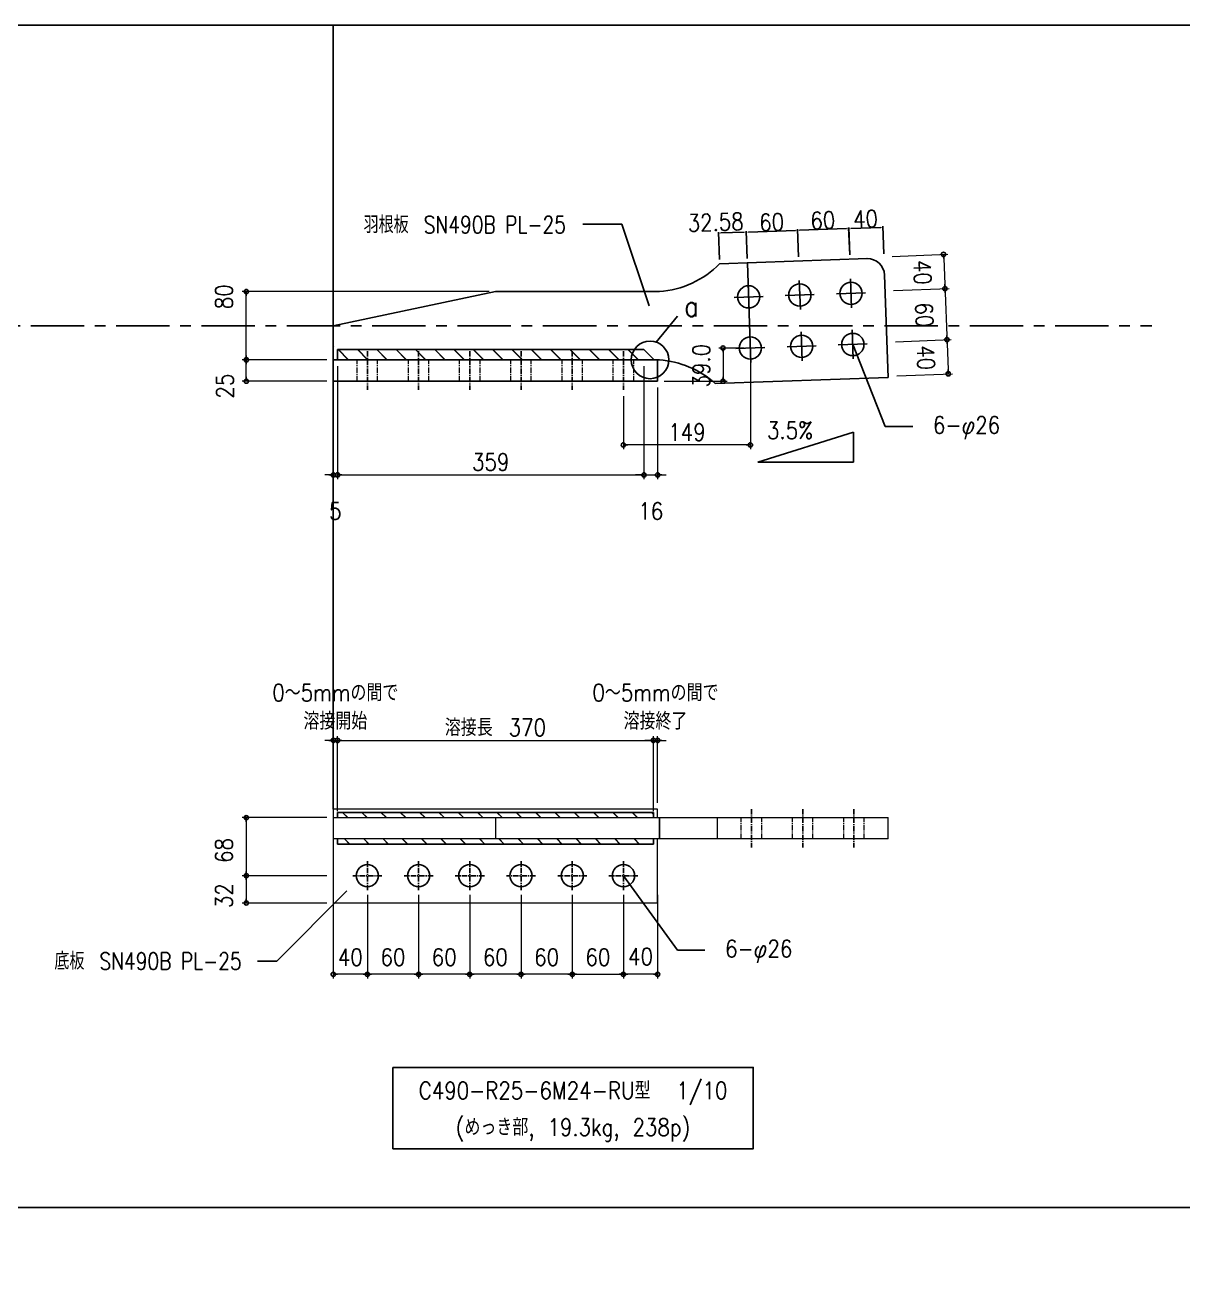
# Model space of a CAD drawing. Extents: x 89504 to 820828, y -112826 to 219894.
# Drawn here: x 812910 to 814266, y -107361 to -105886 of the extents above; entities that cross this region are included whole.
import ezdxf
from ezdxf.enums import TextEntityAlignment as Align

# ---------------------------------------------------------------- set-up
doc = ezdxf.new("R2010")
doc.units = 0
doc.header["$MEASUREMENT"] = 0
for name, pattern in [('CENTER', [2, 1.25, -0.25, 0.25, -0.25]), ('CENTER1', [10, 6.25, -1.25, 1.25, -1.25]), ('DUMMY', [0])]:
    doc.linetypes.add(name, pattern=pattern)
doc.layers.get('0').update_dxf_attribs({"color": 3, "linetype": 'CONTINUOUS'})
doc.layers.get('Defpoints').update_dxf_attribs({"linetype": 'CONTINUOUS'})
for name, color, linetype, plot in [('00_ADDL', 253, 'CONTINUOUS', False), ('_1-F_ADDL', 8, 'DUMMY', False), ('waku$0$DEF', 161, 'CONTINUOUS', False)]:
    doc.layers.add(name, color=color, linetype=linetype, plot=plot)
for name, color, linetype in [('I図面枠', 211, 'CONTINUOUS'), ('寸法', 4, 'CONTINUOUS'), ('金物', 7, 'CONTINUOUS')]:
    doc.layers.add(name, color=color, linetype=linetype)
doc.styles.add('DRACAD', font='txt', dxfattribs={"width": 0.85, "bigfont": 'extfont2'})
doc.styles.add('KANJI', font='simplex.shx', dxfattribs={"width": 0.7, "bigfont": 'extfont2.shx'})
doc.styles.add('S020', font='simplex.shx', dxfattribs={"width": 0.8, "height": 100, "bigfont": 'extfont2.shx'})
doc.styles.get("Standard").update_dxf_attribs({"font": 'arial.ttf'})
doc.dimstyles.new('ISO-25', dxfattribs={"dimtxt": 2.5, "dimasz": 2.5, "dimexe": 1.25, "dimexo": 0.625, "dimtad": 1, "dimdec": 4, "dimdsep": 46, "dimtxsty": 'Standard', "dimcen": 2.5, "dimadec": 0, "dimazin": 0, "dimtfac": 1, "dimtdec": 4, "dimtmove": 0, "dimatfit": 3, "dimfxl": 1, "dimtolj": 1, "dimtzin": 0, "dimarcsym": 0})
doc.dimstyles.new('S5', dxfattribs={"dimscale": 5, "dimtxt": 4, "dimasz": 1, "dimexe": 1, "dimexo": 1.5, "dimgap": 1, "dimtad": 1, "dimtxsty": 'KANJI', "dimblk": 'ORIGIN', "dimcen": 0, "dimclrd": 256, "dimclre": 256, "dimclrt": 256, "dimadec": 0, "dimazin": 0, "dimtfac": 1, "dimtmove": 2, "dimatfit": 2, "dimfxl": 1, "dimtolj": 2, "dimlwd": 5, "dimlwe": 5, "dimarcsym": 0})

# ---------------------------------------------------------------- blocks, each defined once
blk = doc.blocks.new('waku')
at = {"layer": 'waku$0$DEF'}
blk.add_lwpolyline([(-76102, 40666), (92098, 40666), (92098, -78134), (-76102, -78134)], close=True, dxfattribs=at)
blk = doc.blocks.new('_ORIGIN')
at = {"color": 0, "linetype": 'ByBlock'}
blk.add_line((0, 0), (-1, 0), dxfattribs=at)
blk.add_circle((0, 0), 0.5, dxfattribs=at)
blk = doc.blocks.new('*D11')
at = {"layer": 'Defpoints', "color": 0, "transparency": 16777216}
for p in [(813271.2, -106814.6), (813169.4, -106882.6), (813271.2, -106882.6)]:
    blk.add_point(p, dxfattribs=at)
at = {"layer": '寸法', "lineweight": 5, "transparency": 16777216}
for p, q in [((813263.7, -106814.6), (813164.4, -106814.6)), ((813169.4, -106819.6), (813169.4, -106877.6)), ((813263.7, -106882.6), (813164.4, -106882.6))]:
    blk.add_line(p, q, dxfattribs=at)
at = {"layer": '寸法', "lineweight": 5, "transparency": 16777216, "xscale": 5, "yscale": 5, "zscale": 5}
for p, rotation in [((813169.4, -106814.6), 90), ((813169.4, -106882.6), 270)]:
    blk.add_blockref('_ORIGIN', p, dxfattribs=dict(at, rotation=rotation))
at = {"layer": '寸法', "transparency": 16777216, "insert": (813143.2, -106853.1), "char_height": 20, "attachment_point": 5, "rotation": 90, "style": 'DRACAD'}
blk.add_mtext('\\A2;68', dxfattribs=at)
blk = doc.blocks.new('*D12')
at = {"layer": 'Defpoints', "color": 0, "transparency": 16777216}
for p in [(813271.2, -106882.6), (813169.4, -106914.6), (813271.2, -106914.6)]:
    blk.add_point(p, dxfattribs=at)
at = {"layer": '寸法', "lineweight": 5, "transparency": 16777216}
for p, q in [((813263.7, -106882.6), (813164.4, -106882.6)), ((813169.4, -106887.6), (813169.4, -106909.6)), ((813263.7, -106914.6), (813164.4, -106914.6))]:
    blk.add_line(p, q, dxfattribs=at)
at = {"layer": '寸法', "lineweight": 5, "transparency": 16777216, "xscale": 5, "yscale": 5, "zscale": 5}
for p, rotation in [((813169.4, -106882.6), 90), ((813169.4, -106914.6), 270)]:
    blk.add_blockref('_ORIGIN', p, dxfattribs=dict(at, rotation=rotation))
at = {"layer": '寸法', "transparency": 16777216, "insert": (813143.2, -106906), "char_height": 20, "attachment_point": 5, "rotation": 90, "style": 'DRACAD'}
blk.add_mtext('\\A2;32', dxfattribs=at)
blk = doc.blocks.new('*D13')
at = {"layer": 'Defpoints', "color": 0, "transparency": 16777216}
for p in [(813371.2, -106897.6), (813431.2, -106897.6), (813371.2, -106998.1)]:
    blk.add_point(p, dxfattribs=at)
at = {"layer": '寸法', "lineweight": 5, "transparency": 16777216}
for p, q in [((813371.2, -106905.1), (813371.2, -107003.1)), ((813431.2, -106905.1), (813431.2, -107003.1)), ((813426.2, -106998.1), (813376.2, -106998.1))]:
    blk.add_line(p, q, dxfattribs=at)
at = {"layer": '寸法', "lineweight": 5, "transparency": 16777216, "xscale": 5, "yscale": 5, "zscale": 5, "rotation": 180}
blk.add_blockref('_ORIGIN', (813371.2, -106998.1), dxfattribs=at)
at = {"layer": '寸法', "lineweight": 5, "transparency": 16777216, "xscale": 5, "yscale": 5, "zscale": 5}
blk.add_blockref('_ORIGIN', (813431.2, -106998.1), dxfattribs=at)
at = {"layer": '寸法', "transparency": 16777216, "insert": (813401.2, -106978.1), "char_height": 20, "attachment_point": 5, "style": 'DRACAD'}
blk.add_mtext('\\A2;60', dxfattribs=at)
blk = doc.blocks.new('*D14')
at = {"layer": 'Defpoints', "color": 0, "transparency": 16777216}
for p in [(813271.2, -106897.6), (813311.2, -106897.6), (813271.2, -106998.1)]:
    blk.add_point(p, dxfattribs=at)
at = {"layer": '寸法', "lineweight": 5, "transparency": 16777216}
for p, q in [((813271.2, -106905.1), (813271.2, -107003.1)), ((813311.2, -106905.1), (813311.2, -107003.1)), ((813306.2, -106998.1), (813276.2, -106998.1))]:
    blk.add_line(p, q, dxfattribs=at)
at = {"layer": '寸法', "lineweight": 5, "transparency": 16777216, "xscale": 5, "yscale": 5, "zscale": 5, "rotation": 180}
blk.add_blockref('_ORIGIN', (813271.2, -106998.1), dxfattribs=at)
at = {"layer": '寸法', "lineweight": 5, "transparency": 16777216, "xscale": 5, "yscale": 5, "zscale": 5}
blk.add_blockref('_ORIGIN', (813311.2, -106998.1), dxfattribs=at)
at = {"layer": '寸法', "transparency": 16777216, "insert": (813291.2, -106978.1), "char_height": 20, "attachment_point": 5, "style": 'DRACAD'}
blk.add_mtext('\\A2;40', dxfattribs=at)
blk = doc.blocks.new('*D15')
at = {"layer": 'Defpoints', "color": 0, "transparency": 16777216}
for p in [(813491.2, -106897.6), (813551.2, -106897.6), (813491.2, -106998.1)]:
    blk.add_point(p, dxfattribs=at)
at = {"layer": '寸法', "lineweight": 5, "transparency": 16777216}
for p, q in [((813491.2, -106905.1), (813491.2, -107003.1)), ((813551.2, -106905.1), (813551.2, -107003.1)), ((813546.2, -106998.1), (813496.2, -106998.1))]:
    blk.add_line(p, q, dxfattribs=at)
at = {"layer": '寸法', "lineweight": 5, "transparency": 16777216, "xscale": 5, "yscale": 5, "zscale": 5, "rotation": 180}
blk.add_blockref('_ORIGIN', (813491.2, -106998.1), dxfattribs=at)
at = {"layer": '寸法', "lineweight": 5, "transparency": 16777216, "xscale": 5, "yscale": 5, "zscale": 5}
blk.add_blockref('_ORIGIN', (813551.2, -106998.1), dxfattribs=at)
at = {"layer": '寸法', "transparency": 16777216, "insert": (813521.2, -106978.1), "char_height": 20, "attachment_point": 5, "style": 'DRACAD'}
blk.add_mtext('\\A2;60', dxfattribs=at)
blk = doc.blocks.new('*D16')
at = {"layer": 'Defpoints', "color": 0, "transparency": 16777216}
for p in [(813551.2, -106897.6), (813611.2, -106897.6), (813611.2, -106998.1)]:
    blk.add_point(p, dxfattribs=at)
at = {"layer": '寸法', "lineweight": 5, "transparency": 16777216}
for p, q in [((813551.2, -106905.1), (813551.2, -107003.1)), ((813611.2, -106905.1), (813611.2, -107003.1)), ((813556.2, -106998.1), (813606.2, -106998.1))]:
    blk.add_line(p, q, dxfattribs=at)
at = {"layer": '寸法', "lineweight": 5, "transparency": 16777216, "xscale": 5, "yscale": 5, "zscale": 5, "rotation": 180}
blk.add_blockref('_ORIGIN', (813551.2, -106998.1), dxfattribs=at)
at = {"layer": '寸法', "lineweight": 5, "transparency": 16777216, "xscale": 5, "yscale": 5, "zscale": 5}
blk.add_blockref('_ORIGIN', (813611.2, -106998.1), dxfattribs=at)
at = {"layer": '寸法', "transparency": 16777216, "insert": (813581.2, -106978.1), "char_height": 20, "attachment_point": 5, "style": 'DRACAD'}
blk.add_mtext('\\A2;60', dxfattribs=at)
blk = doc.blocks.new('*D17')
at = {"layer": 'Defpoints', "color": 0, "transparency": 16777216}
for p in [(813611.2, -106897.6), (813651.2, -106897.6), (813611.2, -106998.1)]:
    blk.add_point(p, dxfattribs=at)
at = {"layer": '寸法', "lineweight": 5, "transparency": 16777216}
for p, q in [((813611.2, -106905.1), (813611.2, -107003.1)), ((813651.2, -106905.1), (813651.2, -107003.1)), ((813646.2, -106998.1), (813616.2, -106998.1))]:
    blk.add_line(p, q, dxfattribs=at)
at = {"layer": '寸法', "lineweight": 5, "transparency": 16777216, "xscale": 5, "yscale": 5, "zscale": 5, "rotation": 180}
blk.add_blockref('_ORIGIN', (813611.2, -106998.1), dxfattribs=at)
at = {"layer": '寸法', "lineweight": 5, "transparency": 16777216, "xscale": 5, "yscale": 5, "zscale": 5}
blk.add_blockref('_ORIGIN', (813651.2, -106998.1), dxfattribs=at)
at = {"layer": '寸法', "transparency": 16777216, "insert": (813631.2, -106977.3), "char_height": 20, "attachment_point": 5, "style": 'DRACAD'}
blk.add_mtext('\\A2;40', dxfattribs=at)
blk = doc.blocks.new('*D18')
at = {"layer": 'Defpoints', "color": 0, "transparency": 16777216}
for p in [(813431.2, -106897.6), (813491.2, -106897.6), (813431.2, -106998.1)]:
    blk.add_point(p, dxfattribs=at)
at = {"layer": '寸法', "lineweight": 5, "transparency": 16777216}
for p, q in [((813431.2, -106905.1), (813431.2, -107003.1)), ((813491.2, -106905.1), (813491.2, -107003.1)), ((813486.2, -106998.1), (813436.2, -106998.1))]:
    blk.add_line(p, q, dxfattribs=at)
at = {"layer": '寸法', "lineweight": 5, "transparency": 16777216, "xscale": 5, "yscale": 5, "zscale": 5, "rotation": 180}
blk.add_blockref('_ORIGIN', (813431.2, -106998.1), dxfattribs=at)
at = {"layer": '寸法', "lineweight": 5, "transparency": 16777216, "xscale": 5, "yscale": 5, "zscale": 5}
blk.add_blockref('_ORIGIN', (813491.2, -106998.1), dxfattribs=at)
at = {"layer": '寸法', "transparency": 16777216, "insert": (813461.2, -106978.1), "char_height": 20, "attachment_point": 5, "style": 'DRACAD'}
blk.add_mtext('\\A2;60', dxfattribs=at)
blk = doc.blocks.new('*D19')
at = {"layer": 'Defpoints', "color": 0, "transparency": 16777216}
for p in [(813311.2, -106897.6), (813371.2, -106897.6), (813311.2, -106998.1)]:
    blk.add_point(p, dxfattribs=at)
at = {"layer": '寸法', "lineweight": 5, "transparency": 16777216}
for p, q in [((813311.2, -106905.1), (813311.2, -107003.1)), ((813371.2, -106905.1), (813371.2, -107003.1)), ((813366.2, -106998.1), (813316.2, -106998.1))]:
    blk.add_line(p, q, dxfattribs=at)
at = {"layer": '寸法', "lineweight": 5, "transparency": 16777216, "xscale": 5, "yscale": 5, "zscale": 5, "rotation": 180}
blk.add_blockref('_ORIGIN', (813311.2, -106998.1), dxfattribs=at)
at = {"layer": '寸法', "lineweight": 5, "transparency": 16777216, "xscale": 5, "yscale": 5, "zscale": 5}
blk.add_blockref('_ORIGIN', (813371.2, -106998.1), dxfattribs=at)
at = {"layer": '寸法', "transparency": 16777216, "insert": (813341.2, -106978.1), "char_height": 20, "attachment_point": 5, "style": 'DRACAD'}
blk.add_mtext('\\A2;60', dxfattribs=at)
blk = doc.blocks.new('*D23')
at = {"layer": 'Defpoints', "color": 0, "linetype": 'Continuous', "transparency": 16777216}
for p in [(813276.2, -106724.1), (813271.2, -106804.6), (813276.2, -106814.6)]:
    blk.add_point(p, dxfattribs=at)
at = {"layer": '寸法', "linetype": 'Continuous', "lineweight": 5, "transparency": 16777216}
for p, q in [((813266.2, -106724.1), (813261.2, -106724.1)), ((813271.2, -106797.1), (813271.2, -106719.1)), ((813271.2, -106724.1), (813276.2, -106724.1)), ((813276.2, -106807.1), (813276.2, -106719.1)), ((813281.2, -106724.1), (813286.2, -106724.1))]:
    blk.add_line(p, q, dxfattribs=at)
at = {"layer": '寸法', "linetype": 'Continuous', "lineweight": 5, "transparency": 16777216, "xscale": 5, "yscale": 5, "zscale": 5}
blk.add_blockref('_ORIGIN', (813271.2, -106724.1), dxfattribs=at)
at = {"layer": '寸法', "linetype": 'Continuous', "lineweight": 5, "transparency": 16777216, "xscale": 5, "yscale": 5, "zscale": 5, "rotation": 180}
blk.add_blockref('_ORIGIN', (813276.2, -106724.1), dxfattribs=at)
at = {"layer": '寸法', "linetype": 'Continuous', "transparency": 16777216, "insert": (813273.7, -106684.9), "char_height": 20, "attachment_point": 5, "style": 'DRACAD'}
blk.add_mtext('\\A2;0～5mmの間で\\P溶接開始', dxfattribs=at)
blk = doc.blocks.new('*D24')
at = {"layer": 'Defpoints', "color": 0, "linetype": 'Continuous', "transparency": 16777216}
for p in [(813646.2, -106724.1), (813276.2, -106814.6), (813646.2, -106814.6)]:
    blk.add_point(p, dxfattribs=at)
at = {"layer": '寸法', "linetype": 'Continuous', "lineweight": 5, "transparency": 16777216}
for p, q in [((813276.2, -106807.1), (813276.2, -106719.1)), ((813281.2, -106724.1), (813641.2, -106724.1)), ((813646.2, -106807.1), (813646.2, -106719.1))]:
    blk.add_line(p, q, dxfattribs=at)
at = {"layer": '寸法', "linetype": 'Continuous', "lineweight": 5, "transparency": 16777216, "xscale": 5, "yscale": 5, "zscale": 5, "rotation": 180}
blk.add_blockref('_ORIGIN', (813276.2, -106724.1), dxfattribs=at)
at = {"layer": '寸法', "linetype": 'Continuous', "lineweight": 5, "transparency": 16777216, "xscale": 5, "yscale": 5, "zscale": 5}
blk.add_blockref('_ORIGIN', (813646.2, -106724.1), dxfattribs=at)
at = {"layer": '寸法', "linetype": 'Continuous', "transparency": 16777216, "insert": (813461.2, -106709.1), "char_height": 20, "attachment_point": 5, "style": 'DRACAD'}
blk.add_mtext('\\A2;溶接長\u3000370', dxfattribs=at)
blk = doc.blocks.new('*D25')
at = {"layer": 'Defpoints', "color": 0, "linetype": 'Continuous', "transparency": 16777216}
for p in [(813651.2, -106724.1), (813651.2, -106804.6), (813646.2, -106814.6)]:
    blk.add_point(p, dxfattribs=at)
at = {"layer": '寸法', "linetype": 'Continuous', "lineweight": 5, "transparency": 16777216}
for p, q in [((813641.2, -106724.1), (813636.2, -106724.1)), ((813646.2, -106807.1), (813646.2, -106719.1)), ((813646.2, -106724.1), (813651.2, -106724.1)), ((813651.2, -106797.1), (813651.2, -106719.1)), ((813656.2, -106724.1), (813661.2, -106724.1))]:
    blk.add_line(p, q, dxfattribs=at)
at = {"layer": '寸法', "linetype": 'Continuous', "lineweight": 5, "transparency": 16777216, "xscale": 5, "yscale": 5, "zscale": 5}
blk.add_blockref('_ORIGIN', (813646.2, -106724.1), dxfattribs=at)
at = {"layer": '寸法', "linetype": 'Continuous', "lineweight": 5, "transparency": 16777216, "xscale": 5, "yscale": 5, "zscale": 5, "rotation": 180}
blk.add_blockref('_ORIGIN', (813651.2, -106724.1), dxfattribs=at)
at = {"layer": '寸法', "linetype": 'Continuous', "transparency": 16777216, "insert": (813648.7, -106684.9), "char_height": 20, "attachment_point": 5, "style": 'DRACAD'}
blk.add_mtext('\\A2;0～5mmの間で\\P溶接終了', dxfattribs=at)
blk = doc.blocks.new('*D154')
at = {"layer": 'Defpoints', "color": 0, "linetype": 'Continuous', "transparency": 16777216}
for p in [(813271.2, -106278.4), (813276.2, -106297.4), (813276.2, -106413.1)]:
    blk.add_point(p, dxfattribs=at)
at = {"layer": '寸法', "linetype": 'Continuous', "lineweight": 5, "transparency": 16777216}
for p, q in [((813271.2, -106285.9), (813271.2, -106418.1)), ((813276.2, -106304.9), (813276.2, -106418.1)), ((813266.2, -106413.1), (813261.2, -106413.1)), ((813271.2, -106413.1), (813276.2, -106413.1)), ((813281.2, -106413.1), (813286.2, -106413.1))]:
    blk.add_line(p, q, dxfattribs=at)
at = {"layer": '寸法', "linetype": 'Continuous', "lineweight": 5, "transparency": 16777216, "xscale": 5, "yscale": 5, "zscale": 5}
blk.add_blockref('_ORIGIN', (813271.2, -106413.1), dxfattribs=at)
at = {"layer": '寸法', "linetype": 'Continuous', "lineweight": 5, "transparency": 16777216, "xscale": 5, "yscale": 5, "zscale": 5, "rotation": 180}
blk.add_blockref('_ORIGIN', (813276.2, -106413.1), dxfattribs=at)
at = {"layer": '寸法', "linetype": 'Continuous', "transparency": 16777216, "insert": (813273.7, -106455.6), "char_height": 20, "attachment_point": 5, "style": 'DRACAD'}
blk.add_mtext('\\A2;5', dxfattribs=at)
blk = doc.blocks.new('*D155')
at = {"layer": 'Defpoints', "color": 0, "linetype": 'Continuous', "transparency": 16777216}
for p in [(813276.2, -106278.4), (813635.2, -106278.4), (813635.2, -106413.1)]:
    blk.add_point(p, dxfattribs=at)
at = {"layer": '寸法', "linetype": 'Continuous', "lineweight": 5, "transparency": 16777216}
for p, q in [((813276.2, -106285.9), (813276.2, -106418.1)), ((813635.2, -106285.9), (813635.2, -106418.1)), ((813281.2, -106413.1), (813630.2, -106413.1))]:
    blk.add_line(p, q, dxfattribs=at)
at = {"layer": '寸法', "linetype": 'Continuous', "lineweight": 5, "transparency": 16777216, "xscale": 5, "yscale": 5, "zscale": 5, "rotation": 180}
blk.add_blockref('_ORIGIN', (813276.2, -106413.1), dxfattribs=at)
at = {"layer": '寸法', "linetype": 'Continuous', "lineweight": 5, "transparency": 16777216, "xscale": 5, "yscale": 5, "zscale": 5}
blk.add_blockref('_ORIGIN', (813635.2, -106413.1), dxfattribs=at)
at = {"layer": '寸法', "linetype": 'Continuous', "transparency": 16777216, "insert": (813455.7, -106398.1), "char_height": 20, "attachment_point": 5, "style": 'DRACAD'}
blk.add_mtext('\\A2;359', dxfattribs=at)
blk = doc.blocks.new('*D156')
at = {"layer": 'Defpoints', "color": 0, "linetype": 'Continuous', "transparency": 16777216}
for p in [(813635.2, -106278.4), (813651.2, -106303.4), (813651.2, -106413.1)]:
    blk.add_point(p, dxfattribs=at)
at = {"layer": '寸法', "linetype": 'Continuous', "lineweight": 5, "transparency": 16777216}
for p, q in [((813635.2, -106285.9), (813635.2, -106418.1)), ((813651.2, -106310.9), (813651.2, -106418.1)), ((813630.2, -106413.1), (813625.2, -106413.1)), ((813635.2, -106413.1), (813651.2, -106413.1)), ((813656.2, -106413.1), (813661.2, -106413.1))]:
    blk.add_line(p, q, dxfattribs=at)
at = {"layer": '寸法', "linetype": 'Continuous', "lineweight": 5, "transparency": 16777216, "xscale": 5, "yscale": 5, "zscale": 5}
blk.add_blockref('_ORIGIN', (813635.2, -106413.1), dxfattribs=at)
at = {"layer": '寸法', "linetype": 'Continuous', "lineweight": 5, "transparency": 16777216, "xscale": 5, "yscale": 5, "zscale": 5, "rotation": 180}
blk.add_blockref('_ORIGIN', (813651.2, -106413.1), dxfattribs=at)
at = {"layer": '寸法', "linetype": 'Continuous', "transparency": 16777216, "insert": (813643.2, -106455.6), "char_height": 20, "attachment_point": 5, "style": 'DRACAD'}
blk.add_mtext('\\A2;16', dxfattribs=at)
blk = doc.blocks.new('*D157')
at = {"layer": 'Defpoints', "color": 0, "transparency": 16777216}
for p in [(813759.9, -106264.6), (813611.2, -106313.4), (813611.2, -106378.1)]:
    blk.add_point(p, dxfattribs=at)
at = {"layer": '寸法', "lineweight": 5, "transparency": 16777216}
for p, q in [((813759.9, -106272.1), (813759.9, -106383.1)), ((813611.2, -106320.9), (813611.2, -106383.1)), ((813754.9, -106378.1), (813616.2, -106378.1))]:
    blk.add_line(p, q, dxfattribs=at)
at = {"layer": '寸法', "lineweight": 5, "transparency": 16777216, "xscale": 5, "yscale": 5, "zscale": 5, "rotation": 180}
blk.add_blockref('_ORIGIN', (813611.2, -106378.1), dxfattribs=at)
at = {"layer": '寸法', "lineweight": 5, "transparency": 16777216, "xscale": 5, "yscale": 5, "zscale": 5}
blk.add_blockref('_ORIGIN', (813759.9, -106378.1), dxfattribs=at)
at = {"layer": '寸法', "transparency": 16777216, "insert": (813685.6, -106363.1), "char_height": 20, "attachment_point": 5, "style": 'DRACAD'}
blk.add_mtext('\\A2;149', dxfattribs=at)
blk = doc.blocks.new('*D158')
at = {"layer": 'Defpoints', "color": 0, "transparency": 16777216}
for p in [(813759.9, -106264.6), (813651.2, -106303.4), (813727.8, -106303.4)]:
    blk.add_point(p, dxfattribs=at)
at = {"layer": '寸法', "lineweight": 5, "transparency": 16777216}
for p, q in [((813752.4, -106264.6), (813722.8, -106264.6)), ((813727.8, -106269.6), (813727.8, -106298.4)), ((813658.7, -106303.4), (813732.8, -106303.4))]:
    blk.add_line(p, q, dxfattribs=at)
at = {"layer": '寸法', "lineweight": 5, "transparency": 16777216, "xscale": 5, "yscale": 5, "zscale": 5}
for p, rotation in [((813727.8, -106264.6), 90), ((813727.8, -106303.4), 270)]:
    blk.add_blockref('_ORIGIN', p, dxfattribs=dict(at, rotation=rotation))
at = {"layer": '寸法', "transparency": 16777216, "insert": (813702.4, -106285.2), "char_height": 20, "attachment_point": 5, "rotation": 90, "style": 'DRACAD'}
blk.add_mtext('\\A2;39.0', dxfattribs=at)
blk = doc.blocks.new('*D159')
at = {"layer": 'Defpoints', "color": 0, "transparency": 16777216}
for p in [(813169.4, -106198.4), (813461.2, -106198.4), (813271.2, -106278.4)]:
    blk.add_point(p, dxfattribs=at)
at = {"layer": '寸法', "lineweight": 5, "transparency": 16777216}
for p, q in [((813453.7, -106198.4), (813164.4, -106198.4)), ((813169.4, -106273.4), (813169.4, -106203.4)), ((813263.7, -106278.4), (813164.4, -106278.4))]:
    blk.add_line(p, q, dxfattribs=at)
at = {"layer": '寸法', "lineweight": 5, "transparency": 16777216, "xscale": 5, "yscale": 5, "zscale": 5}
for p, rotation in [((813169.4, -106198.4), 90), ((813169.4, -106278.4), 270)]:
    blk.add_blockref('_ORIGIN', p, dxfattribs=dict(at, rotation=rotation))
at = {"layer": '寸法', "transparency": 16777216, "insert": (813143.2, -106204.5), "char_height": 20, "attachment_point": 5, "rotation": 90, "style": 'DRACAD'}
blk.add_mtext('\\A2;80', dxfattribs=at)
blk = doc.blocks.new('*D160')
at = {"layer": 'Defpoints', "color": 0, "transparency": 16777216}
for p in [(813169.4, -106278.4), (813271.2, -106278.4), (813271.2, -106303.4)]:
    blk.add_point(p, dxfattribs=at)
at = {"layer": '寸法', "lineweight": 5, "transparency": 16777216}
for p, q in [((813263.7, -106278.4), (813164.4, -106278.4)), ((813169.4, -106298.4), (813169.4, -106283.4)), ((813263.7, -106303.4), (813164.4, -106303.4))]:
    blk.add_line(p, q, dxfattribs=at)
at = {"layer": '寸法', "lineweight": 5, "transparency": 16777216, "xscale": 5, "yscale": 5, "zscale": 5}
for p, rotation in [((813169.4, -106278.4), 90), ((813169.4, -106303.4), 270)]:
    blk.add_blockref('_ORIGIN', p, dxfattribs=dict(at, rotation=rotation))
at = {"layer": '寸法', "transparency": 16777216, "insert": (813144.4, -106309.2), "char_height": 20, "attachment_point": 5, "rotation": 90, "style": 'DRACAD'}
blk.add_mtext('\\A2;25', dxfattribs=at)
blk = doc.blocks.new('*D161')
at = {"layer": 'Defpoints', "color": 0, "transparency": 16777216}
for p in [(813918.5, -106157.6), (813920.1, -106197.5), (813987.7, -106194.9)]:
    blk.add_point(p, dxfattribs=at)
at = {"layer": '寸法', "lineweight": 5, "transparency": 16777216}
for p, q in [((813926, -106157.3), (813991.1, -106154.7)), ((813986.3, -106159.9), (813987.5, -106189.9)), ((813927.6, -106197.2), (813992.7, -106194.7))]:
    blk.add_line(p, q, dxfattribs=at)
at = {"layer": '寸法', "lineweight": 5, "transparency": 16777216, "xscale": 5, "yscale": 5, "zscale": 5}
for p, rotation in [((813986.1, -106154.9), 92.26815402810485), ((813987.7, -106194.9), 272.2681540281048)]:
    blk.add_blockref('_ORIGIN', p, dxfattribs=dict(at, rotation=rotation))
at = {"layer": '寸法', "transparency": 16777216, "insert": (813961.5, -106175.9), "char_height": 20, "attachment_point": 5, "rotation": 272.2682, "style": 'DRACAD'}
blk.add_mtext('\\A2;40', dxfattribs=at)
blk = doc.blocks.new('*D162')
at = {"layer": 'Defpoints', "color": 0, "transparency": 16777216}
for p in [(813922.5, -106257.5), (813924, -106297.5), (813991.6, -106294.8)]:
    blk.add_point(p, dxfattribs=at)
at = {"layer": '寸法', "lineweight": 5, "transparency": 16777216}
for p, q in [((813930, -106257.2), (813995.1, -106254.6)), ((813990.3, -106259.8), (813991.4, -106289.8)), ((813931.5, -106297.2), (813996.6, -106294.6))]:
    blk.add_line(p, q, dxfattribs=at)
at = {"layer": '寸法', "lineweight": 5, "transparency": 16777216, "xscale": 5, "yscale": 5, "zscale": 5}
for p, rotation in [((813990.1, -106254.8), 92.26815402810485), ((813991.6, -106294.8), 272.2681540281048)]:
    blk.add_blockref('_ORIGIN', p, dxfattribs=dict(at, rotation=rotation))
at = {"layer": '寸法', "transparency": 16777216, "insert": (813965.5, -106275.8), "char_height": 20, "attachment_point": 5, "rotation": 272.2682, "style": 'DRACAD'}
blk.add_mtext('\\A2;40', dxfattribs=at)
blk = doc.blocks.new('*D167')
at = {"layer": 'Defpoints', "color": 0, "transparency": 16777216}
for p in [(813920.1, -106197.5), (813922.5, -106257.5), (813990.1, -106254.8)]:
    blk.add_point(p, dxfattribs=at)
at = {"layer": '寸法', "lineweight": 5, "transparency": 16777216}
for p, q in [((813927.6, -106197.2), (813992.7, -106194.7)), ((813987.9, -106199.9), (813989.9, -106249.8)), ((813930, -106257.2), (813995.1, -106254.6))]:
    blk.add_line(p, q, dxfattribs=at)
at = {"layer": '寸法', "lineweight": 5, "transparency": 16777216, "xscale": 5, "yscale": 5, "zscale": 5}
for p, rotation in [((813987.7, -106194.9), 92.26815402810485), ((813990.1, -106254.8), 272.2681540281048)]:
    blk.add_blockref('_ORIGIN', p, dxfattribs=dict(at, rotation=rotation))
at = {"layer": '寸法', "transparency": 16777216, "insert": (813963.6, -106225.6), "char_height": 20, "attachment_point": 5, "rotation": 272.2682, "style": 'DRACAD'}
blk.add_mtext('\\A2;60', dxfattribs=at)
blk = doc.blocks.new('*D306')
at = {"layer": 'Defpoints', "color": 0, "transparency": 16777216}
for p in [(813875.1, -106124.6), (813876.4, -106160.5), (813916.3, -106159.1)]:
    blk.add_point(p, dxfattribs=at)
at = {"layer": '寸法', "color": 0, "lineweight": -2, "transparency": 16777216}
for p, q in [((813876.2, -106155.5), (813875, -106123.3)), ((813912.6, -106123.3), (813877.6, -106124.5)), ((813916.2, -106154.1), (813915, -106121.9))]:
    blk.add_line(p, q, dxfattribs=at)
at = {"layer": '寸法', "color": 0, "transparency": 16777216}
for points in [[(813877.6, -106124.1), (813877.6, -106124.9), (813875.1, -106124.6)], [(813912.6, -106122.8), (813912.6, -106123.7), (813915.1, -106123.2)]]:
    blk.add_solid(points, dxfattribs=at)
at = {"layer": '寸法', "color": 0, "transparency": 16777216, "insert": (813894.7, -106113.3), "char_height": 20, "attachment_point": 5, "rotation": 2.0307, "style": 'DRACAD'}
blk.add_mtext('\\A1;40', dxfattribs=at)
blk = doc.blocks.new('*D307')
at = {"layer": 'Defpoints', "color": 0, "transparency": 16777216}
for p in [(813815.1, -106126.7), (813816.4, -106162.6), (813876.4, -106160.5)]:
    blk.add_point(p, dxfattribs=at)
at = {"layer": '寸法', "color": 0, "lineweight": -2, "transparency": 16777216}
for p, q in [((813816.2, -106157.6), (813815.1, -106125.5)), ((813872.6, -106124.7), (813817.6, -106126.6)), ((813876.2, -106155.5), (813875.1, -106123.4))]:
    blk.add_line(p, q, dxfattribs=at)
at = {"layer": '寸法', "color": 0, "transparency": 16777216}
for points in [[(813817.6, -106126.2), (813817.6, -106127), (813815.1, -106126.7)], [(813872.6, -106124.3), (813872.6, -106125.1), (813875.1, -106124.6)]]:
    blk.add_solid(points, dxfattribs=at)
at = {"layer": '寸法', "color": 0, "transparency": 16777216, "insert": (813844.7, -106115), "char_height": 20, "attachment_point": 5, "rotation": 2.0205, "style": 'DRACAD'}
blk.add_mtext('\\A1;60', dxfattribs=at)
blk = doc.blocks.new('*D308')
at = {"layer": 'Defpoints', "color": 0, "transparency": 16777216}
for p in [(813755.2, -106128.8), (813756.4, -106164.7), (813816.4, -106162.6)]:
    blk.add_point(p, dxfattribs=at)
at = {"layer": '寸法', "color": 0, "lineweight": -2, "transparency": 16777216}
for p, q in [((813756.3, -106159.7), (813755.1, -106127.6)), ((813812.6, -106126.8), (813757.7, -106128.7)), ((813816.2, -106157.6), (813815.1, -106125.4))]:
    blk.add_line(p, q, dxfattribs=at)
at = {"layer": '寸法', "color": 0, "transparency": 16777216}
for points in [[(813757.7, -106128.3), (813757.7, -106129.1), (813755.2, -106128.8)], [(813812.6, -106126.4), (813812.7, -106127.2), (813815.1, -106126.7)]]:
    blk.add_solid(points, dxfattribs=at)
at = {"layer": '寸法', "color": 0, "transparency": 16777216, "insert": (813784.8, -106117.1), "char_height": 20, "attachment_point": 5, "rotation": 2.0205, "style": 'DRACAD'}
blk.add_mtext('\\A1;60', dxfattribs=at)
blk = doc.blocks.new('*D309')
at = {"layer": 'Defpoints', "color": 0, "transparency": 16777216}
for p in [(813722.6, -106129.9), (813723.9, -106165.8), (813756.4, -106164.7)]:
    blk.add_point(p, dxfattribs=at)
at = {"layer": '寸法', "color": 0, "lineweight": -2, "transparency": 16777216}
for p, q in [((813756.3, -106159.7), (813755.1, -106127.5)), ((813723.7, -106160.8), (813722.6, -106128.7)), ((813752.7, -106128.9), (813725.1, -106129.8))]:
    blk.add_line(p, q, dxfattribs=at)
at = {"layer": '寸法', "color": 0, "transparency": 16777216}
for points in [[(813752.7, -106128.5), (813752.7, -106129.3), (813755.2, -106128.8)], [(813725.1, -106129.4), (813725.1, -106130.3), (813722.6, -106129.9)]]:
    blk.add_solid(points, dxfattribs=at)
at = {"layer": '寸法', "color": 0, "transparency": 16777216, "insert": (813719.2, -106117.2), "char_height": 20, "attachment_point": 5, "rotation": 1.996, "style": 'DRACAD'}
blk.add_mtext('\\A1;32.58', dxfattribs=at)

msp = doc.modelspace()

# ---------------------------------------------------------------- hatches: boundary and pattern name
at = {"layer": '金物', "ltscale": 6}
h = msp.add_hatch(dxfattribs=at)
h.set_pattern_fill('JIS_LC_20', color=256, scale=0.8, angle=90)
h.set_pattern_definition([(135, (811367.216, -109357.432), (-11.31371, -11.31371), []), (135, (811367.216, -109357.112), (-11.31371, -11.31371), [])])
h.paths.add_polyline_path([(813455.21647, -106278.43157), (813276.21647, -106278.43157), (813276.21647, -106266.43157), (813455.21647, -106266.43157)])
h.paths.add_polyline_path([(813635.21647, -106278.43157), (813455.21647, -106278.43157), (813455.21647, -106266.43157), (813635.21647, -106266.43157)])
h.paths.add_polyline_path([(813633.21647, -106278.43157), (813635.21647, -106272.43157)], flags=17)
h = msp.add_hatch(dxfattribs=at)
h.set_pattern_fill('JIS_LC_20', color=256, scale=0.8, angle=90)
h.set_pattern_definition([(135, (811366.216, -109893.574), (-11.31371, -11.31371), []), (135, (811366.216, -109893.254), (-11.31371, -11.31371), [])])
h.paths.add_polyline_path([(813454.21647, -106814.57408), (813276.21647, -106814.57408), (813276.21647, -106808.57408), (813454.21647, -106808.57408)])
h.paths.add_polyline_path([(813637.21647, -106814.57408), (813454.21647, -106814.57408), (813454.21647, -106808.57408), (813637.21647, -106808.57408)])
h.paths.add_polyline_path([(813646.21647, -106814.57408), (813637.21647, -106814.57408), (813637.21647, -106808.57408), (813646.21647, -106808.57408)])
h = msp.add_hatch(dxfattribs=at)
h.set_pattern_fill('JIS_LC_20', color=256, scale=0.8, angle=90)
h.set_pattern_definition([(135, (811366.216, -109899.574), (-11.31371, -11.31371), []), (135, (811366.216, -109899.254), (-11.31371, -11.31371), [])])
h.paths.add_polyline_path([(813454.21647, -106839.57408), (813276.21647, -106839.57408), (813276.21647, -106845.57408), (813454.21647, -106845.57408)])
h.paths.add_polyline_path([(813637.21647, -106839.57408), (813454.21647, -106839.57408), (813454.21647, -106845.57408), (813637.21647, -106845.57408)])
h.paths.add_polyline_path([(813646.21647, -106839.57408), (813637.21647, -106839.57408), (813637.21647, -106845.57408), (813646.21647, -106845.57408)])

# ---------------------------------------------------------------- linework, layer by layer
at = {"layer": '00_ADDL', "linetype": 'Continuous'}
msp.add_line((815622.5901, -105886.41828), (811417.5901, -105886.41828), dxfattribs=at)
at = {"layer": '00_ADDL'}
msp.add_line((813271.21647, -106804.57408), (813271.21647, -105886.41828), dxfattribs=at)
at = {"layer": '_1-F_ADDL'}
for p, q in [((813759.33469, -106247.62431), (813756.43811, -106164.67713)), ((811417.5901, -107271.41828), (815622.5901, -107271.41828))]:
    msp.add_line(p, q, dxfattribs=at)
at = {"layer": '寸法'}
for p, q in [((813563.65247, -106119.5332), (813609.15314, -106119.5332)), ((813609.15314, -106119.5332), (813641.27105, -106215.14518)), ((813818.39075, -106219.54618), (813817.20417, -106185.56689)), ((813878.3542, -106217.45221), (813877.16762, -106183.47292)), ((813758.4273, -106221.64015), (813757.24072, -106187.66086)), ((813834.7871, -106201.96324), (813800.80781, -106203.14982)), ((813894.75055, -106199.86927), (813860.77126, -106201.05585)), ((813774.82365, -106204.05721), (813740.84436, -106205.24379)), ((813774.82365, -106204.05721), (813740.84436, -106205.24379)), ((813820.48472, -106279.50963), (813819.29814, -106245.53034)), ((813880.44817, -106277.41566), (813879.26159, -106243.43637)), ((813760.52127, -106281.6036), (813759.33469, -106247.62431)), ((813896.84452, -106259.83272), (813862.86523, -106261.0193)), ((813879.62657, -106259.22946), (813917.92758, -106356.43848)), ((813776.91762, -106264.02066), (813742.93833, -106265.20724)), ((813836.88107, -106261.92669), (813802.90178, -106263.11327)), ((813917.92758, -106356.43848), (813950.07497, -106356.43848)), ((813611.21647, -106882.57408), (813674.48694, -106969.75)), ((813205.30396, -106982.7931), (813287.30994, -106900.32281)), ((813182.55362, -106982.7931), (813205.30396, -106982.7931)), ((813674.48694, -106969.75), (813706.63433, -106969.75))]:
    msp.add_line(p, q, dxfattribs=at)
at = {"layer": '寸法', "ltscale": 4}
msp.add_line((813649.32244, -106257.53466), (813674.35935, -106227.1475), dxfattribs=at)
at = {"layer": '寸法', "linetype": 'CENTER1', "ltscale": 10}
msp.add_line((811816.92787, -106238.43157), (814230.10203, -106238.43157), dxfattribs=at)
at = {"layer": '寸法', "linetype": 'CENTER1'}
for p, q in [((813311.21647, -106268.43157), (813311.21647, -106313.43157)), ((813371.21647, -106268.43157), (813371.21647, -106313.43157)), ((813431.21647, -106268.43157), (813431.21647, -106313.43157)), ((813491.21647, -106268.43157), (813491.21647, -106313.43157)), ((813551.21647, -106268.43157), (813551.21647, -106313.43157)), ((813611.21647, -106268.43157), (813611.21647, -106313.43157)), ((813761.21647, -106804.57408), (813761.21647, -106849.57408)), ((813821.21647, -106804.57408), (813821.21647, -106849.57408)), ((813881.21647, -106804.57408), (813881.21647, -106849.57408)), ((813311.21647, -106899.57408), (813311.21647, -106865.57408)), ((813371.21647, -106899.57408), (813371.21647, -106865.57408)), ((813431.21647, -106899.57408), (813431.21647, -106865.57408)), ((813491.21647, -106899.57408), (813491.21647, -106865.57408)), ((813551.21647, -106899.57408), (813551.21647, -106865.57408)), ((813611.21647, -106899.57408), (813611.21647, -106865.57408)), ((813328.21647, -106882.57408), (813294.21647, -106882.57408)), ((813388.21647, -106882.57408), (813354.21647, -106882.57408)), ((813448.21647, -106882.57408), (813414.21647, -106882.57408)), ((813508.21647, -106882.57408), (813474.21647, -106882.57408)), ((813568.21647, -106882.57408), (813534.21647, -106882.57408)), ((813628.21647, -106882.57408), (813594.21647, -106882.57408))]:
    msp.add_line(p, q, dxfattribs=at)
at = {"layer": '寸法', "linetype": 'Continuous'}
for p, q in [((813880.66251, -106363.22645), (813768.6789, -106398.27018)), ((813880.66251, -106398.27018), (813880.66251, -106363.22645)), ((813880.66251, -106398.27018), (813768.6789, -106398.27018)), ((813768.6789, -106398.27018), (813880.66251, -106398.27018))]:
    msp.add_line(p, q, dxfattribs=at)
at = {"layer": '寸法'}
msp.add_lwpolyline([(813341.16369, -107107.06701), (813763.24094, -107107.06701), (813763.24094, -107202.36383), (813341.16369, -107202.36383)], close=True, dxfattribs=at)
at = {"layer": '寸法', "linetype": 'Continuous'}
msp.add_circle((813642.31647, -106278.43157), 22.04007, dxfattribs=at)
at = {"layer": '金物'}
for p, q in [((813723.88016, -106165.81178), (813897.05073, -106159.77676)), ((813897.05073, -106159.77676), (813897.05073, -106159.77676)), ((813917.03855, -106179.07877), (813921.22649, -106299.00566)), ((813271.21647, -106238.43157), (813461.21647, -106198.43157)), ((813271.21647, -106238.43157), (813461.21647, -106198.43157)), ((813271.21647, -106238.43157), (813461.21647, -106198.43157)), ((813271.21647, -106238.43157), (813461.21647, -106198.43157)), ((813461.21647, -106198.43157), (813461.21647, -106198.43157)), ((813461.21647, -106198.43157), (813653.21647, -106198.43157)), ((813461.21647, -106198.43157), (813461.21647, -106198.43157)), ((813461.21647, -106198.43157), (813653.21647, -106198.43157)), ((813461.21647, -106198.43157), (813461.21647, -106198.43157)), ((813461.21647, -106198.43157), (813653.21647, -106198.43157)), ((813271.21647, -106238.43157), (813271.21647, -106303.43157)), ((813271.21647, -106303.43157), (813271.21647, -106238.43157)), ((813271.21647, -106238.43157), (813271.21647, -106238.43157)), ((813271.21647, -106238.43157), (813271.21647, -106238.43157)), ((813271.21647, -106238.43157), (813271.21647, -106303.43157)), ((813272.52589, -106263.20163), (813272.52589, -106263.20163)), ((813635.21647, -106266.43157), (813276.21647, -106266.43157)), ((813653.21647, -106278.43157), (813271.21647, -106278.43157)), ((813653.21647, -106278.43157), (813271.21647, -106278.43157)), ((813271.21647, -106278.43157), (813271.21647, -106278.43157)), ((813653.21647, -106278.43157), (813271.21647, -106278.43157)), ((813271.21647, -106278.43157), (813271.21647, -106278.43157)), ((813271.5226, -106288.18149), (813271.5226, -106288.18149)), ((813651.21647, -106278.43157), (813651.21647, -106303.43157)), ((813651.21647, -106278.43157), (813651.21647, -106278.43157)), ((813651.21647, -106278.43157), (813651.21647, -106303.43157)), ((813651.21647, -106278.43157), (813651.21647, -106303.43157)), ((813651.21647, -106303.43157), (813271.21647, -106303.43157)), ((813651.21647, -106303.43157), (813271.21647, -106303.43157)), ((813271.21647, -106303.43157), (813271.21647, -106303.43157)), ((813651.21647, -106303.43157), (813271.21647, -106303.43157)), ((813271.21647, -106303.43157), (813271.21647, -106303.43157)), ((813651.21647, -106303.43157), (813651.21647, -106303.43157)), ((813651.21647, -106303.43157), (813651.21647, -106303.43157)), ((813651.21647, -106303.43157), (813651.21647, -106303.43157)), ((813651.21647, -106303.43157), (813651.21647, -106303.43157)), ((813651.21647, -106303.43157), (813651.21647, -106303.43157)), ((813921.22649, -106299.00566), (813718.66262, -106306.07935)), ((813921.19961, -106297.59196), (813921.19961, -106297.59196)), ((813921.22649, -106299.00566), (813921.22649, -106299.00566)), ((813721.21647, -106308.43157), (813721.21647, -106308.43157)), ((813646.21647, -106808.57408), (813276.21647, -106808.57408)), ((813646.21647, -106814.57408), (813646.21647, -106808.57408)), ((813646.21647, -106845.57408), (813276.21647, -106845.57408)), ((813646.21647, -106839.57408), (813646.21647, -106845.57408))]:
    msp.add_line(p, q, dxfattribs=at)
at = {"layer": '金物', "lineweight": 18}
for p, q in [((813653.21647, -106198.43157), (813461.21647, -106198.43157)), ((813271.21647, -106238.43157), (813271.21647, -106278.43157)), ((813271.21647, -106278.43157), (813271.21647, -106303.43157)), ((813653.21647, -106278.43157), (813271.21647, -106278.43157)), ((813651.21647, -106303.43157), (813651.21647, -106278.43157)), ((813271.21647, -106303.43157), (813651.21647, -106303.43157)), ((813271.21647, -106804.57408), (813271.21647, -106897.57408)), ((813651.21647, -106804.57408), (813271.21647, -106804.57408)), ((813651.21647, -106804.57408), (813271.21647, -106804.57408)), ((813271.21647, -106804.57408), (813271.21647, -106914.57408)), ((813651.21647, -106814.57408), (813651.21647, -106804.57408)), ((813271.21647, -106814.57408), (813921.21647, -106814.57408)), ((813461.21647, -106814.57408), (813461.21647, -106839.57408)), ((813461.21647, -106814.57408), (813461.21647, -106836.57408)), ((813461.21647, -106814.57408), (813461.21647, -106836.57408)), ((813461.21647, -106814.57408), (813461.21647, -106833.57408)), ((813721.21647, -106839.57408), (813721.21647, -106814.57408)), ((813921.21647, -106839.57408), (813921.21647, -106814.57408)), ((813921.21647, -106839.57408), (813271.21647, -106839.57408)), ((813651.21647, -106897.57408), (813651.21647, -106839.57408)), ((813651.21647, -106914.57408), (813651.21647, -106842.57408)), ((813271.21647, -106914.57408), (813651.21647, -106914.57408))]:
    msp.add_line(p, q, dxfattribs=at)
at = {"layer": '金物', "linetype": 'Continuous'}
for p, q in [((813276.21647, -106266.43157), (813276.21647, -106278.43157)), ((813635.21647, -106266.43157), (813647.21647, -106278.43157)), ((813276.21647, -106808.57408), (813276.21647, -106814.57408)), ((813276.21647, -106845.57408), (813276.21647, -106839.57408))]:
    msp.add_line(p, q, dxfattribs=at)
at = {"layer": '金物', "linetype": 'CENTER1', "lineweight": 18}
for p, q in [((813299.21647, -106303.43157), (813299.21647, -106278.43157)), ((813323.21647, -106303.43157), (813323.21647, -106278.43157)), ((813359.21647, -106303.43157), (813359.21647, -106278.43157)), ((813383.21647, -106303.43157), (813383.21647, -106278.43157)), ((813419.21647, -106303.43157), (813419.21647, -106278.43157)), ((813443.21647, -106303.43157), (813443.21647, -106278.43157)), ((813479.21647, -106303.43157), (813479.21647, -106278.43157)), ((813503.21647, -106303.43157), (813503.21647, -106278.43157)), ((813539.21647, -106303.43157), (813539.21647, -106278.43157)), ((813563.21647, -106303.43157), (813563.21647, -106278.43157)), ((813599.21647, -106303.43157), (813599.21647, -106278.43157)), ((813623.21647, -106303.43157), (813623.21647, -106278.43157))]:
    msp.add_line(p, q, dxfattribs=at)
at = {"layer": '金物', "ltscale": 2}
msp.add_line((813653.21647, -106814.57408), (813653.21647, -106839.57408), dxfattribs=at)
at = {"layer": '金物', "linetype": 'CENTER', "lineweight": 18, "ltscale": 5}
for p, q in [((813749.21647, -106839.57408), (813749.21647, -106814.57408)), ((813773.21647, -106839.57408), (813773.21647, -106814.57408)), ((813809.21647, -106839.57408), (813809.21647, -106814.57408)), ((813833.21647, -106839.57408), (813833.21647, -106814.57408)), ((813869.21647, -106839.57408), (813869.21647, -106814.57408)), ((813893.21647, -106839.57408), (813893.21647, -106814.57408))]:
    msp.add_line(p, q, dxfattribs=at)
at = {"layer": '金物'}
for centre in [(813877.76091, -106200.46256), (813757.83401, -106204.6505), (813817.79746, -106202.55653), (813759.92798, -106264.61395), (813819.89143, -106262.51998), (813879.85488, -106260.42601), (813311.21647, -106882.57408), (813371.21647, -106882.57408), (813431.21647, -106882.57408), (813491.21647, -106882.57408), (813551.21647, -106882.57408), (813611.21647, -106882.57408)]:
    msp.add_circle(centre, 13, dxfattribs=at)
at = {"layer": '金物', "ltscale": 2}
for centre, start, end in [((813645.42655, -106088.70775), 274.06094121, 315.4970715), ((813645.42655, -106388.1554), 48.25761527, 85.93905879)]:
    msp.add_arc(centre, 110, start, end, dxfattribs=at)
at = {"layer": '金物'}
msp.add_arc((813897.05073, -106179.77676), 20, 2, 92, dxfattribs=at)

# ---------------------------------------------------------------- block references
at = {"layer": 'I図面枠', "xscale": 0.025, "yscale": 0.025, "zscale": 0.025}
msp.add_blockref('waku', (813320.15095, -106903.07418), dxfattribs=at)

# ---------------------------------------------------------------- texts
at = {"layer": '寸法', "style": 'S020', "width": 0.8}
for s, p in [('羽根板\u3000SN490B PL-25', (813425.32281, -106120.08697)), ('底板\u3000SN490B PL-25', (813054.25428, -106982.66696))]:
    msp.add_text(s, height=20, dxfattribs=at).set_placement(p, align=Align.MIDDLE_CENTER)
at = {"layer": '寸法', "ltscale": 4, "style": 'DRACAD', "width": 0.85}
msp.add_text('a', height=24, dxfattribs=at).set_placement((813699.10359, -106215.6476), align=Align.MIDDLE_RIGHT)
at = {"layer": '寸法', "linetype": 'Continuous', "lineweight": -3, "style": 'DRACAD', "width": 0.85}
msp.add_text('C490-R25-6M24-RU型  1/10', height=20, dxfattribs=at).set_placement((813552.20231, -107134.16722), align=Align.MIDDLE_CENTER)
msp.add_text('(めっき部, 19.3kg, 238p)', height=20, dxfattribs=at).set_placement((813552.20231, -107178.53962), align=Align.MIDDLE)
at = {"layer": '寸法', "char_height": 20, "width": 98.9799312, "attachment_point": 3, "style": 'DRACAD'}
for s, insert in [('6-φ26', (814052.46189, -106344.71515)), ('3.5%', (813833.3323, -106350.96534)), ('6-φ26', (813809.02124, -106958.02667))]:
    msp.add_mtext(s, dxfattribs=dict(at, insert=insert))

# ---------------------------------------------------------------- dimensions: what is measured, and where the dimension line sits
at = {"layer": '寸法'}
for base, p1, p2, angle, dimstyle, override, picture, middle, dimtype in [((813722.62972, -106129.93137), (813756.43811, -106164.67713), (813723.88016, -106165.81178), 181.99596061, 'ISO-25', {"dimtxt": 20, "dimexo": 5, "dimdec": 2, "dimtxsty": 'DRACAD', "dimtmove": 2}, '*D309', (813719.20053, -106117.18394), 161), ((813987.68489, -106194.85635), (813918.501, -106157.56518), (813920.08406, -106197.53384), 92.26815403, 'S5', {"dimtxsty": 'DRACAD'}, '*D161', (813961.50739, -106175.87749), 160), ((813169.40858, -106198.43157), (813271.21647, -106278.43157), (813461.21647, -106198.43157), 270, 'S5', {"dimtxsty": 'DRACAD'}, '*D159', (813143.15858, -106204.50461), 160), ((813990.05948, -106254.80934), (813920.08406, -106197.53384), (813922.45865, -106257.48684), 92.26815403, 'S5', {"dimtxsty": 'DRACAD'}, '*D167', (813963.56188, -106225.57354), 160), ((813991.64253, -106294.778), (813922.45865, -106257.48684), (813924.0417, -106297.4555), 92.26815403, 'S5', {"dimtxsty": 'DRACAD'}, '*D162', (813965.46503, -106275.79914), 160), ((813169.40858, -106278.43157), (813271.21647, -106303.43157), (813271.21647, -106278.43157), 270, 'S5', {"dimtxsty": 'DRACAD'}, '*D160', (813144.40858, -106309.18734), 160), ((813169.40858, -106882.57408), (813271.21647, -106814.57408), (813271.21647, -106882.57408), 90, 'S5', {"dimtxsty": 'DRACAD'}, '*D11', (813143.15858, -106853.07408), 160), ((813169.40858, -106914.57408), (813271.21647, -106882.57408), (813271.21647, -106914.57408), 90, 'S5', {"dimtxsty": 'DRACAD'}, '*D12', (813143.15858, -106906.01797), 160)]:
    dim = msp.add_linear_dim(base=base, p1=p1, p2=p2, angle=angle, dimstyle=dimstyle, override=override, dxfattribs=at)
    dim.commit()
    dim.dimension.update_dxf_attribs({"geometry": picture, "text_midpoint": middle, "dimtype": dimtype})
for p1, p2, distance, picture, middle in [((813816.40185, -106162.59162), (813756.43915, -106164.70702), -35.91932, '*D308', (813784.7795, -106117.13394)), ((813876.3653, -106160.49765), (813816.4026, -106162.61305), -35.91932, '*D307', (813844.74295, -106115.03997)), ((813916.34019, -106159.08023), (813876.3653, -106160.49765), -35.92647, '*D306', (813894.70317, -106113.26671))]:
    dim = msp.add_aligned_dim(p1=p1, p2=p2, distance=distance, dimstyle='ISO-25', override={"dimtxt": 20, "dimexo": 5, "dimtxsty": 'DRACAD', "dimtmove": 2}, dxfattribs=at)
    dim.commit()
    dim.dimension.update_dxf_attribs({"geometry": picture, "text_midpoint": middle})
dim = msp.add_linear_dim(base=(813727.80897, -106303.43157), p1=(813759.92798, -106264.61395), p2=(813651.21647, -106303.43157), angle=90, text='39.0', dimstyle='S5', override={"dimtxsty": 'DRACAD'}, dxfattribs=at)
dim.commit()
dim.dimension.update_dxf_attribs({"geometry": '*D158', "text_midpoint": (813702.40309, -106285.16529), "dimtype": 160})
dim = msp.add_linear_dim(base=(813611.21647, -106378.12676), p1=(813759.92798, -106264.61395), p2=(813611.21647, -106313.43157), text='149', dimstyle='S5', override={"dimtxsty": 'DRACAD'}, dxfattribs=at)
dim.commit()
dim.dimension.update_dxf_attribs({"geometry": '*D157', "text_midpoint": (813685.57222, -106363.12676)})
at = {"layer": '寸法', "linetype": 'Continuous'}
for base, p1, p2, picture, middle in [((813276.21647, -106413.11645), (813271.21647, -106278.43157), (813276.21647, -106297.43157), '*D154', (813273.71647, -106455.61645)), ((813635.21647, -106413.11645), (813276.21647, -106278.43157), (813635.21647, -106278.43157), '*D155', (813455.71647, -106398.11645)), ((813651.21647, -106413.11645), (813635.21647, -106278.43157), (813651.21647, -106303.43157), '*D156', (813643.21647, -106455.61645))]:
    dim = msp.add_linear_dim(base=base, p1=p1, p2=p2, dimstyle='S5', override={"dimtxsty": 'DRACAD'}, dxfattribs=at)
    dim.commit()
    dim.dimension.update_dxf_attribs({"geometry": picture, "text_midpoint": middle})
for base, p1, p2, text, picture, middle in [((813276.21647, -106724.09475), (813271.21647, -106804.57408), (813276.21647, -106814.57408), '0～<>mmの間で\\P溶接開始', '*D23', (813273.71647, -106684.92809)), ((813651.21647, -106724.09475), (813646.21647, -106814.57408), (813651.21647, -106804.57408), '0～<>mmの間で\\P溶接終了', '*D25', (813648.71647, -106684.92809)), ((813646.21647, -106724.09475), (813276.21647, -106814.57408), (813646.21647, -106814.57408), '溶接長\u3000<>', '*D24', (813461.21647, -106709.09475))]:
    dim = msp.add_linear_dim(base=base, p1=p1, p2=p2, text=text, dimstyle='S5', override={"dimtxsty": 'DRACAD'}, dxfattribs=at)
    dim.commit()
    dim.dimension.update_dxf_attribs({"geometry": picture, "text_midpoint": middle})
at = {"layer": '寸法'}
for base, p1, p2, picture, middle in [((813271.21647, -106998.0534), (813311.21647, -106897.57408), (813271.21647, -106897.57408), '*D14', (813291.21647, -106978.0534)), ((813311.21647, -106998.0534), (813371.21647, -106897.57408), (813311.21647, -106897.57408), '*D19', (813341.21647, -106978.0534)), ((813371.21647, -106998.0534), (813431.21647, -106897.57408), (813371.21647, -106897.57408), '*D13', (813401.21647, -106978.0534)), ((813431.21647, -106998.0534), (813491.21647, -106897.57408), (813431.21647, -106897.57408), '*D18', (813461.21647, -106978.0534)), ((813491.21647, -106998.0534), (813551.21647, -106897.57408), (813491.21647, -106897.57408), '*D15', (813521.21647, -106978.0534)), ((813611.21647, -106998.0534), (813551.21647, -106897.57408), (813611.21647, -106897.57408), '*D16', (813581.21647, -106978.0534)), ((813611.21647, -106998.0534), (813651.21647, -106897.57408), (813611.21647, -106897.57408), '*D17', (813631.21647, -106977.29174))]:
    dim = msp.add_linear_dim(base=base, p1=p1, p2=p2, dimstyle='S5', override={"dimtxsty": 'DRACAD'}, dxfattribs=at)
    dim.commit()
    dim.dimension.update_dxf_attribs({"geometry": picture, "text_midpoint": middle, "dimtype": 160})

doc.saveas('drawing.dxf')
